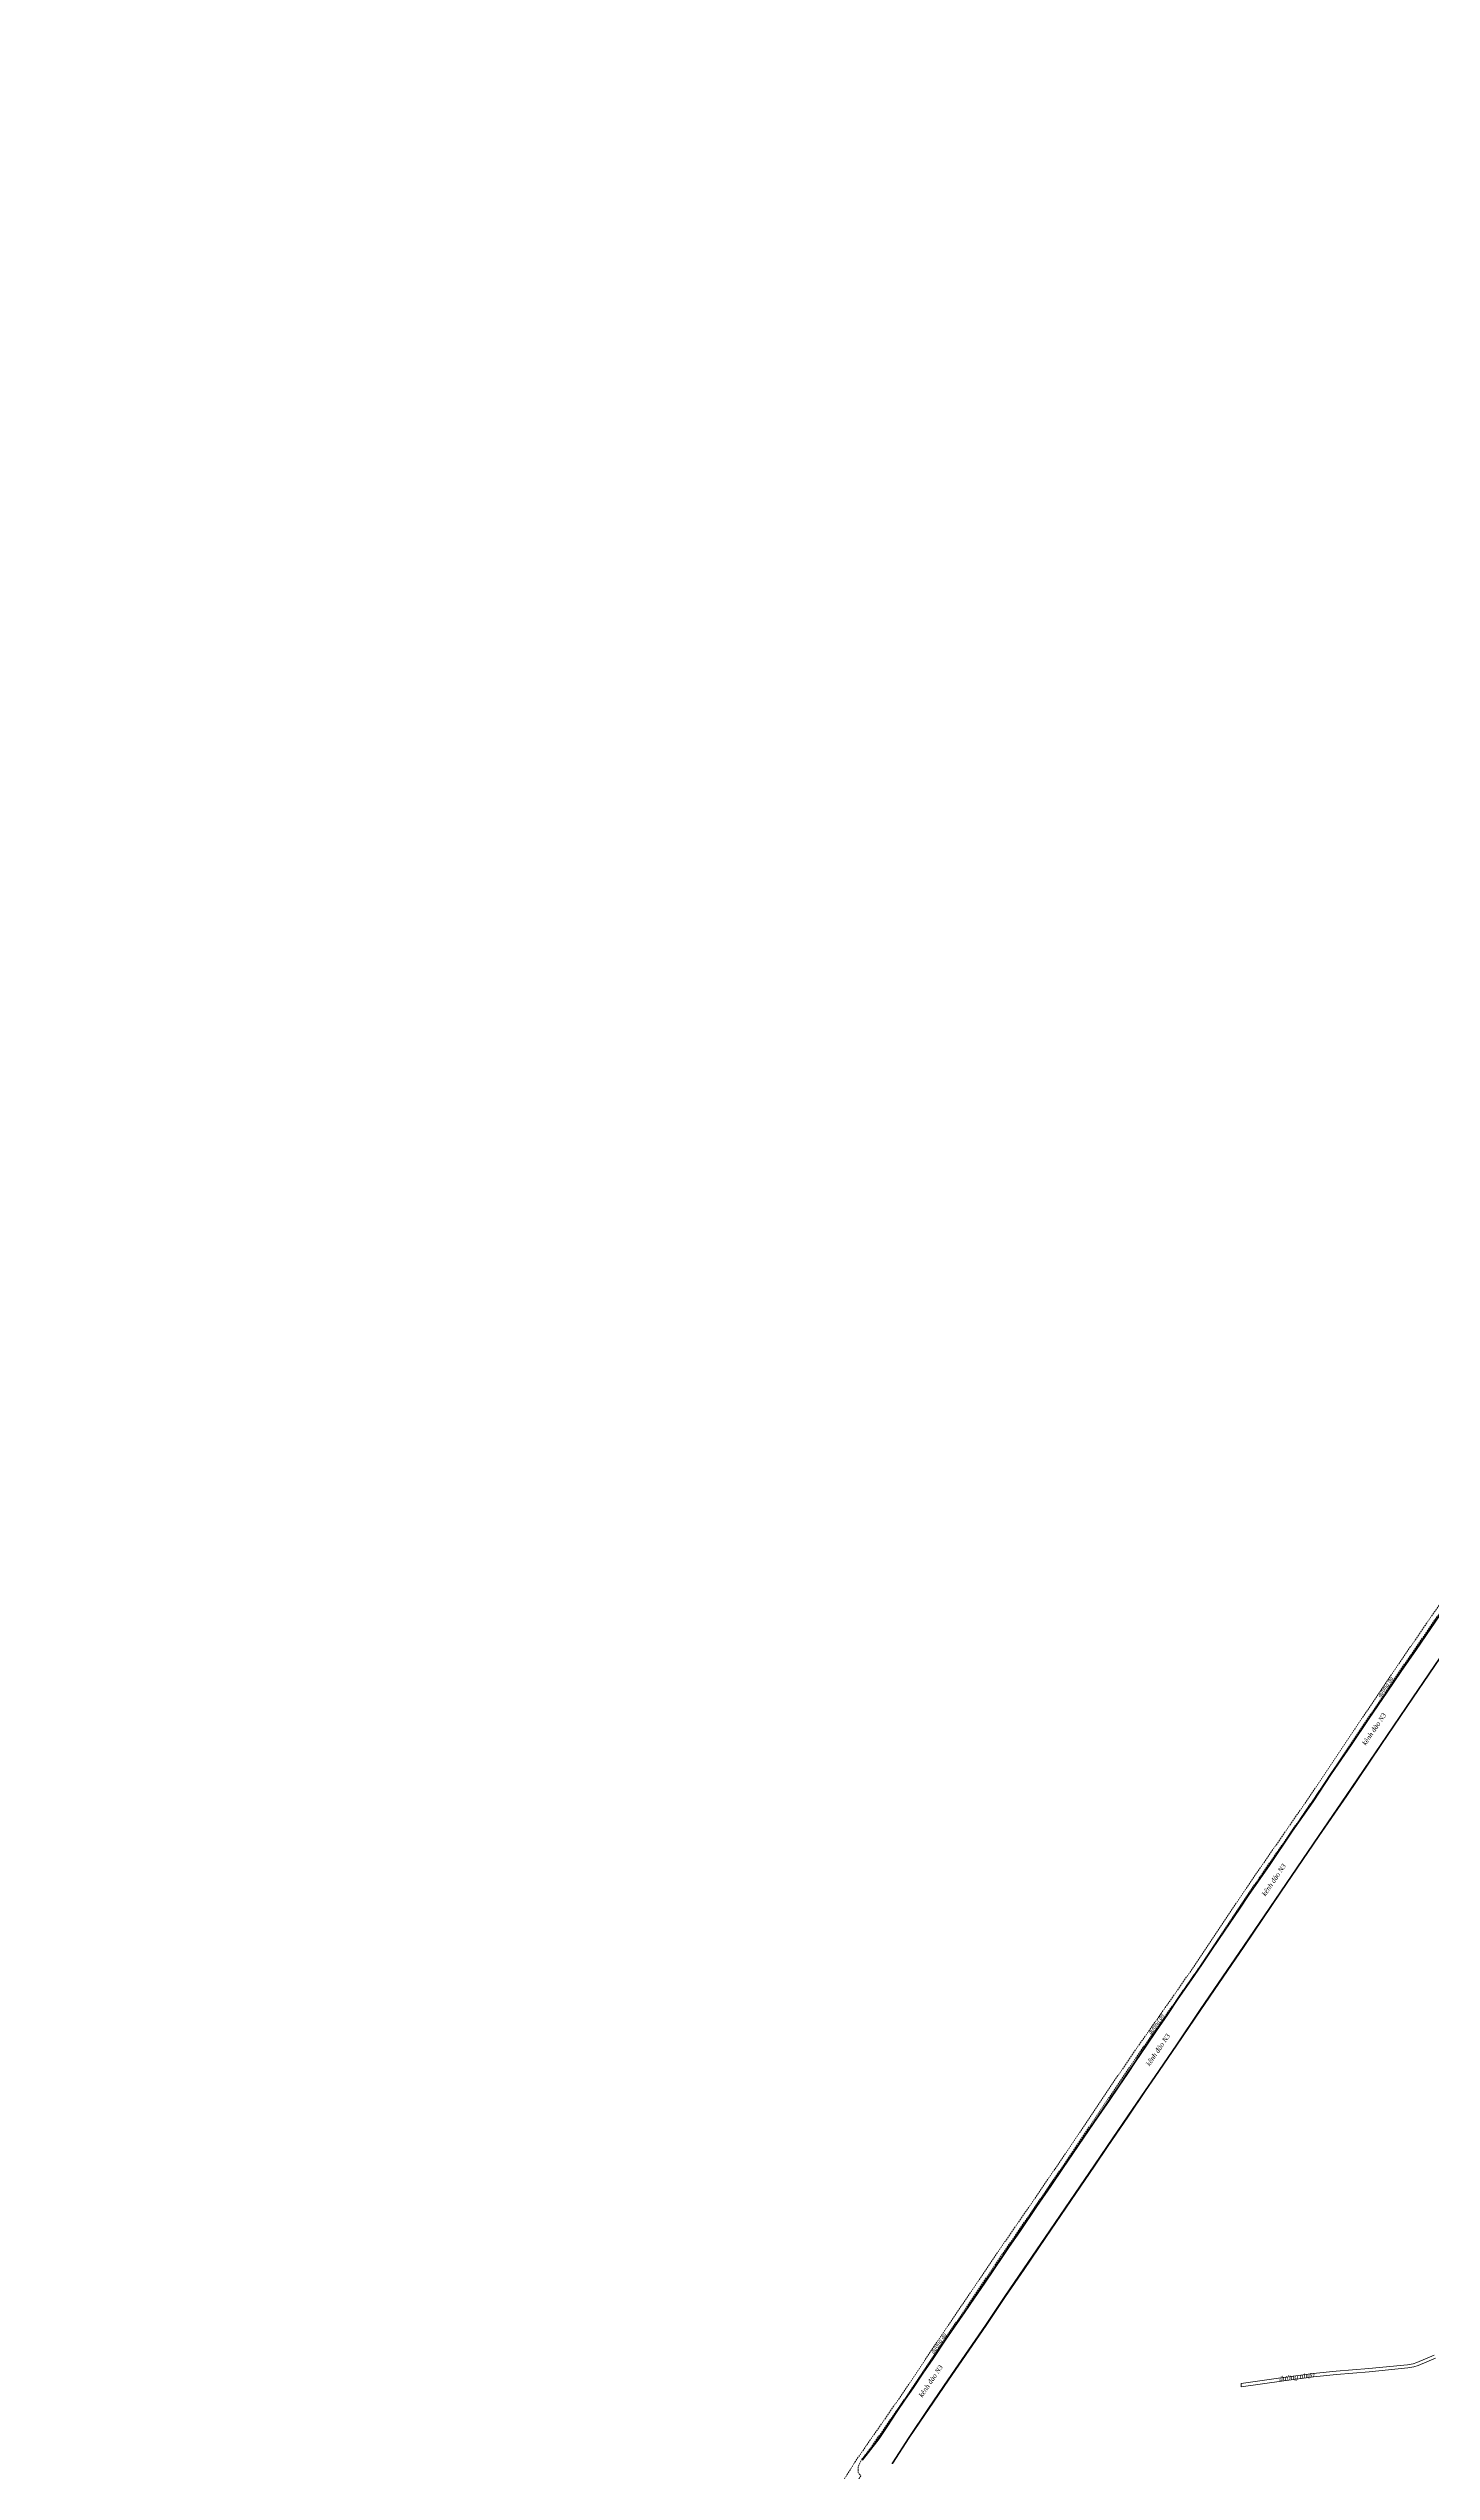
# Model space of a CAD drawing. Header units: metres. Extents: x 556238 to 587446, y 1177111 to 1219372.
# Drawn here: x 570048 to 570911, y 1210177 to 1211689 of the extents above; entities that cross this region are included whole.
import ezdxf

# ---------------------------------------------------------------- set-up
doc = ezdxf.new("R2010")
doc.units = ezdxf.units.M
doc.header["$MEASUREMENT"] = 0
doc.linetypes.add('Xr_Nen GT$0$HIDDEN', pattern=[0.375, 0.25, -0.125])
doc.linetypes.add('Xr_Nen GT$0$MON', pattern=[10, 6, -4])
for name, color, linetype, lineweight in [('Xr_Nen GT$0$DUONG NHUA', 38, 'Continuous', 0), ('Xr_Nen GT$0$DUONG_DA', 38, 'Xr_Nen GT$0$MON', 0), ('Xr_Nen GT$1$SONG_HO', 250, 'Continuous', 0)]:
    doc.layers.add(name, color=color, linetype=linetype, lineweight=lineweight)
doc.styles.add('Xr_Nen GT$0$ROMANS', font='romans.shx')
doc.linetypes.add('Xr_Nen GT$0$TAL_N_P', pattern='A,2,[130,ltypeshp.shx,S=1,R=0,X=0,Y=-1],4,[130,ltypeshp.shx,S=2,R=0,X=0,Y=-2],2', length=8)

msp = doc.modelspace()

# ---------------------------------------------------------------- linework, layer by layer
at = {"layer": 'Xr_Nen GT$0$DUONG NHUA', "flags": 128}
msp.add_lwpolyline([(570913.2851, 1210248.09426), (570902.49982, 1210243.43817), (570899.93205, 1210242.64685), (570896.19755, 1210241.97591), (570872.04761, 1210239.65329), (570851.61298, 1210237.91899), (570837.29178, 1210236.45858), (570818.67715, 1210233.96163), (570792.21157, 1210230.23892), (570792.12371, 1210232.24625), (570818.4049, 1210235.94303), (570837.05733, 1210238.44505), (570851.42695, 1210239.91039), (570871.8673, 1210241.64518), (570895.92453, 1210243.95888), (570899.45898, 1210244.59388), (570901.80692, 1210245.31745), (570912.48634, 1210249.92785)], dxfattribs=at)
at = {"layer": 'Xr_Nen GT$0$DUONG_DA', "linetype": 'Xr_Nen GT$0$HIDDEN', "ltscale": 4, "flags": 128}
for points in [[(570051.52248, 1209476.69774), (570057.12914, 1209484.7804), (570065.21356, 1209495.87749), (570074.55584, 1209509.21784), (570082.98728, 1209520.75162), (570089.15665, 1209529.89523), (570096.21985, 1209539.71344), (570103.20571, 1209549.42415), (570110.56432, 1209559.20421), (570117.84728, 1209569.77171), (570124.83167, 1209579.90598), (570134.61854, 1209593.70058), (570143.55936, 1209605.85256), (570153.72445, 1209620.05091), (570162.17335, 1209632.14998), (570169.36351, 1209642.75274), (570177.21243, 1209653.55743), (570185.71759, 1209665.26549), (570193.92967, 1209677.09982), (570201.69824, 1209688.295), (570210.08106, 1209699.91459), (570219.91858, 1209713.91184), (570226.92705, 1209723.38253), (570236.12529, 1209736.35841), (570244.71344, 1209748.47366), (570251.60163, 1209757.83896), (570259.74073, 1209768.90502), (570265.6717, 1209777.78558), (570271.17906, 1209786.03185), (570277.69891, 1209795.27044), (570283.83685, 1209803.96787), (570289.75983, 1209812.3607), (570295.62435, 1209820.6707), (570302.4044, 1209830.27799), (570308.86217, 1209839.42862), (570316.34059, 1209850.02551), (570323.97745, 1209860.84689), (570326.05751, 1209863.73325), (570354.07775, 1209903.20048), (570380.0325, 1209939.37487), (570413.85437, 1209987.17931), (570453.83682, 1210042.57018), (570481.38628, 1210081.00741), (570513.1736, 1210125.29465), (570533.67883, 1210152.8683), (570543.58469, 1210166.88759), (570546.37495, 1210167.86217), (570547.84182, 1210167.90476), (570549.50506, 1210167.14537), (570554.92668, 1210174.76427), (570553.16952, 1210176.67094), (570553.20763, 1210179.05549), (570553.30278, 1210180.65241), (570555.41163, 1210184.80494), (570560.77895, 1210191.8213), (570570.87352, 1210206.27929), (570586.98743, 1210229.57257), (570604.09137, 1210255.2958), (570624.89072, 1210286.06078), (570647.30318, 1210319.09531), (570660.64011, 1210338.3978), (570687.08658, 1210377.06426), (570717.02407, 1210421.631), (570729.76361, 1210440.23836), (570747.25471, 1210465.09049), (570765.3476, 1210491.08658), (570782.34634, 1210516.67726), (570803.43752, 1210547.88125), (570819.94754, 1210571.68916), (570842.03517, 1210603.73553), (570865.47363, 1210638.92539), (570890.62548, 1210676.26255), (570909.55111, 1210703.83417), (570930.70338, 1210734.47087), (570947.98588, 1210759.16535), (570968.08926, 1210789.56185), (570990.05739, 1210821.54403), (571012.85945, 1210855.61835), (571035.86693, 1210888.57833), (571060.73431, 1210926.5285), (571087.4031, 1210964.95302), (571104.81185, 1210990.50856), (571131.97572, 1211031.15804), (571155.90336, 1211065.61804), (571196.03607, 1211124.407), (571205.43647, 1211139.40166), (571211.86803, 1211151.2871), (571213.1995, 1211155.83388), (571214.73243, 1211157.77272), (571215.62538, 1211158.18759), (571218.99544, 1211157.7919), (571224.80125, 1211166.3375), (571224.23543, 1211167.26701), (571224.09785, 1211169.3291), (571227.73296, 1211173.2672), (571231.13851, 1211177.29901), (571237.82338, 1211187.02476), (571247.93028, 1211200.96566), (571259.38314, 1211218.50765), (571286.55197, 1211255.19322), (571323.17295, 1211304.77393), (571372.02781, 1211376.9784), (571408.79457, 1211429.10388), (571449.9686, 1211489.55678), (571492.27765, 1211551.62445), (571560.25148, 1211652.30832), (571582.78861, 1211689.18653)], [(571205.09005, 1211159.03322), (571208.4265, 1211158.31071), (571209.70382, 1211155.57841), (571209.07828, 1211152.43527), (571202.84368, 1211140.91383), (571193.52536, 1211126.05009), (571153.43236, 1211067.3193), (571129.49625, 1211032.84711), (571102.32494, 1210992.1865), (571084.93108, 1210966.65281), (571058.24695, 1210928.20619), (571033.38178, 1210890.25939), (571010.38261, 1210857.31132), (570987.57425, 1210823.2276), (570965.60153, 1210791.23872), (570945.50539, 1210760.85317), (570928.24005, 1210736.1832), (570907.08004, 1210705.5353), (570888.14468, 1210677.94952), (570862.98113, 1210640.59497), (570839.55153, 1210605.41842), (570817.47986, 1210573.3952), (570800.96207, 1210549.57608), (570779.85409, 1210518.34723), (570762.86668, 1210492.77362), (570744.79688, 1210466.8107), (570727.29915, 1210441.94915), (570714.54116, 1210423.31485), (570684.60328, 1210378.74753), (570658.16792, 1210340.0973), (570644.82778, 1210320.79018), (570622.40678, 1210287.74306), (570601.5996, 1210256.96649), (570584.50455, 1210231.25663), (570568.41003, 1210207.99139), (570558.31499, 1210193.53272), (570551.4973, 1210183.66585), (570542.1392, 1210168.72416), (570531.3967, 1210153.76192), (570510.76767, 1210127.08752), (570478.94791, 1210082.75508), (570451.40138, 1210044.32194), (570411.41356, 1209988.92362), (570377.5892, 1209941.11568), (570351.63589, 1209904.94328), (570324.13124, 1209865.79568), (570319.51648, 1209859.88948), (570315.15297, 1209853.79186), (570309.83928, 1209846.36647), (570305.19561, 1209839.87736), (570300.02284, 1209832.23704), (570294.49355, 1209825.02788), (570289.8857, 1209819.02011), (570285.18533, 1209812.19484), (570278.94438, 1209803.45576), (570274.28199, 1209796.92711), (570268.99794, 1209788.94629), (570264.15717, 1209781.63498), (570257.62806, 1209772.35781), (570250.97267, 1209762.90121), (570243.70343, 1209752.88681), (570238.06403, 1209745.60536), (570231.87642, 1209736.22413), (570226.78289, 1209729.54251), (570220.99858, 1209721.49629), (570215.30494, 1209713.10031), (570210.23159, 1209706.12779), (570206.59796, 1209700.77777), (570202.37476, 1209694.55969), (570196.15956, 1209685.97878), (570190.08197, 1209677.58786), (570184.64281, 1209670.07838), (570178.29483, 1209661.31414), (570173.16411, 1209653.69385), (570167.01053, 1209645.34757), (570162.34557, 1209638.39055), (570157.31248, 1209631.63796), (570151.74878, 1209623.76377), (570146.14837, 1209615.83763), (570140.33284, 1209607.27346), (570134.68685, 1209599.86801), (570128.83526, 1209591.88815), (570122.97923, 1209583.90224), (570118.68907, 1209577.38825), (570113.20643, 1209569.67458), (570107.8715, 1209562.16872), (570102.20372, 1209554.19458), (570096.23173, 1209545.79243), (570089.48021, 1209536.29353), (570083.95228, 1209528.18269), (570078.56358, 1209520.27615), (570073.13354, 1209513.21493), (570068.5492, 1209506.66499), (570063.14513, 1209498.94384), (570058.79178, 1209492.72392), (570053.15453, 1209484.66961), (570048.19415, 1209478.1966)]]:
    msp.add_lwpolyline(points, dxfattribs=at)
at = {"layer": 'Xr_Nen GT$1$SONG_HO', "linetype": 'Xr_Nen GT$0$TAL_N_P', "ltscale": 0.5, "flags": 128}
for points in [[(570555.8437, 1210184.36767), (570559.76111, 1210189.13375), (570566.27614, 1210197.8048), (570571.7668, 1210205.92639), (570577.08014, 1210214.11437), (570582.80777, 1210222.46923), (570587.66789, 1210229.63693), (570593.84949, 1210238.71025), (570599.99601, 1210247.63598), (570607.80478, 1210259.3581), (570613.32313, 1210267.3719), (570620.0169, 1210276.90416), (570625.74717, 1210285.47152), (570632.23193, 1210294.92367), (570637.82805, 1210303.11248), (570643.52025, 1210311.5263), (570647.68094, 1210317.71421), (570653.99565, 1210327.01414), (570664.65807, 1210342.72332), (570673.64059, 1210355.71572), (570680.86279, 1210366.39945), (570700.52612, 1210395.13682), (570709.98142, 1210408.94187), (570716.10798, 1210417.84866), (570721.44167, 1210425.73615), (570726.26304, 1210432.94258), (570733.27842, 1210443.28399), (570739.34627, 1210452.35555), (570746.30654, 1210462.4704), (570752.92464, 1210472.30247), (570761.12832, 1210484.09686), (570767.63545, 1210493.45972), (570773.87795, 1210502.78691), (570781.78038, 1210514.52575), (570791.0645, 1210528.18063), (570797.189, 1210537.32864), (570809.7624, 1210555.44211), (570824.2463, 1210576.92648), (570837.02872, 1210595.15185), (570848.48726, 1210612.66086), (570861.0221, 1210630.8688), (570872.02766, 1210647.13072), (570883.24119, 1210663.69556), (570891.9196, 1210676.45725), (570901.44856, 1210690.33451), (570916.17774, 1210711.92718), (570921.50909, 1210719.58516), (570931.11557, 1210733.82486), (570942.27087, 1210750.16135), (570952.01078, 1210764.36592), (570961.80627, 1210779.06089), (570971.74904, 1210793.74699), (570982.18629, 1210808.7796), (570990.73244, 1210821.5425), (571000.71515, 1210836.10037), (571012.83602, 1210853.98804), (571023.74472, 1210870.05925), (571035.05216, 1210886.49227), (571047.53427, 1210905.1178), (571058.40503, 1210921.20659), (571069.05033, 1210936.75033), (571080.62037, 1210954.04961), (571092.00248, 1210970.59391), (571104.89879, 1210989.42678), (571126.90818, 1211021.55172), (571137.62904, 1211037.56843), (571148.48274, 1211053.35583), (571160.33816, 1211070.84528), (571170.43579, 1211085.59406), (571183.59728, 1211104.58046), (571198.78135, 1211127.53629), (571207.57516, 1211140.49315), (571213.69735, 1211149.93309), (571215.43748, 1211153.35385), (571216.80637, 1211157.09702)], [(571237.90299, 1211155.33376), (571234.22173, 1211150.09203), (571223.21054, 1211136.28771), (571215.1128, 1211124.18382), (571209.58701, 1211116.16567), (571194.76808, 1211094.40431), (571186.16027, 1211081.7321), (571151.06835, 1211030.14624), (571109.34989, 1210969.06175), (571086.06924, 1210934.66318), (571043.87274, 1210872.91168), (571017.59809, 1210834.27283), (571002.65767, 1210812.15059), (570981.16907, 1210780.67444), (570953.3457, 1210739.92158), (570933.7257, 1210711.03616), (570919.29006, 1210690.04569), (570898.92662, 1210660.00887), (570879.18524, 1210631.04291), (570857.62078, 1210599.15175), (570840.53768, 1210574.19102), (570816.61462, 1210539.09763), (570793.60129, 1210505.18331), (570780.5365, 1210486.03045), (570766.62409, 1210465.6578), (570751.72619, 1210443.65724), (570738.19141, 1210423.82595), (570732.17634, 1210415.03777), (570721.45833, 1210399.31012), (570708.5337, 1210380.27465), (570700.23558, 1210368.15946), (570688.63647, 1210351.13257), (570679.25706, 1210337.41801), (570669.86832, 1210323.50432), (570656.35607, 1210303.72791), (570644.79805, 1210286.79267), (570632.67915, 1210268.75614), (570622.08725, 1210253.39367), (570609.2012, 1210234.50517), (570597.19586, 1210216.85457), (570584.76516, 1210198.52706), (570574.62786, 1210182.88168), (570574.34218, 1210182.38267)]]:
    msp.add_lwpolyline(points, dxfattribs=at)
at = {"layer": 'Xr_Nen GT$1$SONG_HO', "flags": 128}
for points in [[(570555.53468, 1210184.62166), (570559.44656, 1210189.381), (570565.95036, 1210198.0371), (570571.43331, 1210206.14729), (570576.74736, 1210214.33637), (570582.47728, 1210222.69456), (570587.33707, 1210229.86178), (570593.51948, 1210238.9363), (570599.66482, 1210247.86031), (570607.47359, 1210259.58242), (570612.99473, 1210267.60027), (570619.68694, 1210277.13031), (570625.41599, 1210285.69586), (570631.90188, 1210295.14966), (570637.49727, 1210303.33739), (570643.18863, 1210311.74996), (570647.34951, 1210317.93816), (570653.66473, 1210327.23883), (570664.32808, 1210342.94938), (570673.31038, 1210355.94147), (570680.53204, 1210366.6244), (570700.196, 1210395.3627), (570709.65163, 1210409.16823), (570715.77752, 1210418.07404), (570721.10977, 1210425.9594), (570725.9313, 1210433.16607), (570732.94667, 1210443.50746), (570739.01526, 1210452.58013), (570745.97585, 1210462.69546), (570752.59451, 1210472.52836), (570760.79994, 1210484.32527), (570767.30499, 1210493.68512), (570773.54583, 1210503.00984), (570781.44908, 1210514.74989), (570790.73291, 1210528.40435), (570796.85849, 1210537.55397), (570809.43225, 1210555.66797), (570823.91669, 1210577.15314), (570836.69755, 1210595.37626), (570848.15513, 1210612.88381), (570860.69172, 1210631.09431), (570871.6964, 1210647.35491), (570882.91019, 1210663.92014), (570891.58934, 1210676.68293), (570901.11847, 1210690.56043), (570915.84837, 1210712.15416)], [(570919.6204, 1210689.82012), (570899.25743, 1210659.78401), (570879.51618, 1210630.81824), (570857.95151, 1210598.92676), (570840.86798, 1210573.96541), (570816.94537, 1210538.87267), (570793.932, 1210504.95831), (570780.86694, 1210485.80504), (570766.95485, 1210465.43287), (570752.05699, 1210443.43235), (570738.52164, 1210423.60025), (570732.50666, 1210414.81218), (570721.78907, 1210399.08514), (570708.86418, 1210380.04929), (570700.56588, 1210367.93384), (570688.96684, 1210350.90707), (570679.58794, 1210337.19324), (570670.19925, 1210323.27962), (570656.68634, 1210303.50225), (570645.12926, 1210286.56839), (570633.00983, 1210268.53107), (570622.41713, 1210253.16743), (570609.53179, 1210234.27998), (570597.52675, 1210216.62983), (570585.09856, 1210198.30601), (570574.96953, 1210182.6734), (570574.68932, 1210182.18394)]]:
    msp.add_lwpolyline(points, dxfattribs=at)

# ---------------------------------------------------------------- texts
at = {"layer": 'Xr_Nen GT$0$DUONG NHUA', "insert": (570815.65316, 1210236.62724), "char_height": 3, "width": 21.899152, "attachment_point": 1, "rotation": 7.51096532, "style": 'Xr_Nen GT$0$ROMANS'}
msp.add_mtext('{\\fTimes New Roman|b0|i1|c0|p18;đường nhựa}', dxfattribs=at)
at = {"layer": 'Xr_Nen GT$0$DUONG_DA', "char_height": 2.5, "width": 21.899152, "attachment_point": 1, "rotation": 56.07192817, "style": 'Xr_Nen GT$0$ROMANS'}
for insert in [(570876.96274, 1210661.59979), (570734.02946, 1210451.23005), (570598.34384, 1210252.08223)]:
    msp.add_mtext('{\\fTimes New Roman|b0|i1|c0|p18;đường đá}', dxfattribs=dict(at, insert=insert))
at = {"layer": 'Xr_Nen GT$1$SONG_HO', "char_height": 3, "attachment_point": 1, "rotation": 56.00214877, "style": 'Xr_Nen GT$0$ROMANS'}
for insert, width in [((570867.4059, 1210631.87731), 34.1773503), ((570804.85306, 1210537.79095), 34.1773503), ((570732.58311, 1210431.75014), 44.19913), ((570590.82193, 1210225.09837), 44.19913)]:
    msp.add_mtext('{\\fTimes New Roman|b0|i1|c0|p18;kênh đào N3}', dxfattribs=dict(at, insert=insert, width=width))

doc.saveas('drawing.dxf')
